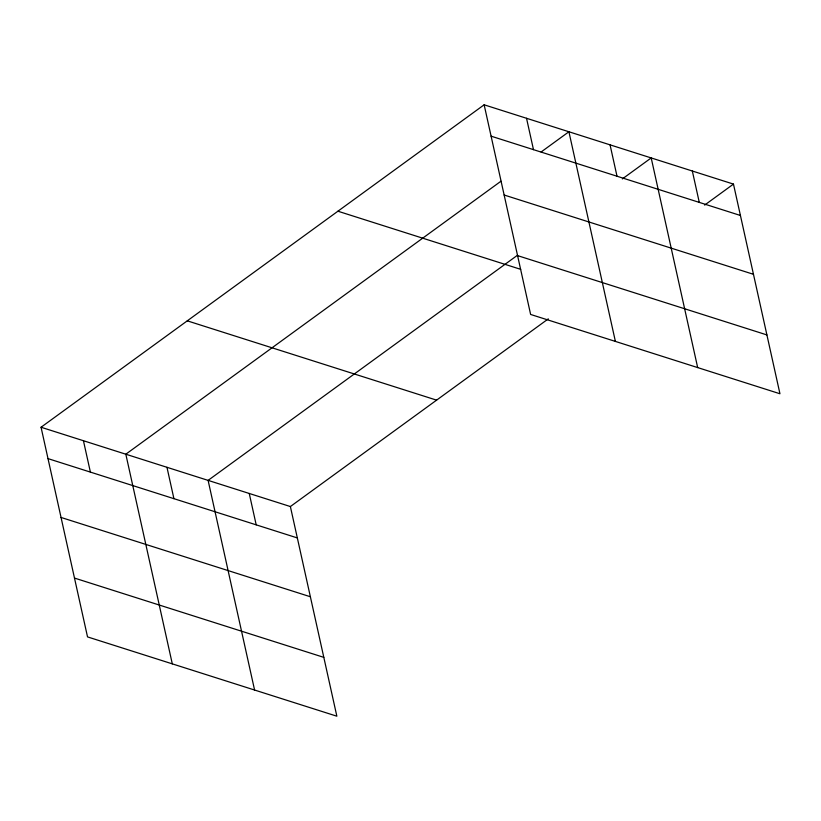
<?xml version="1.0" encoding="UTF-8"?>
<svg xmlns="http://www.w3.org/2000/svg" width="821" height="821" viewBox="0 0 821 821"><rect width="100%" height="100%" fill="white"/><g stroke="black" fill="none" stroke-linecap="round" stroke-linejoin="round"><path stroke-width="1.23" d="M41.05 427.248L290.377 506.547L336.856 716.199L87.529 636.901L41.05 427.248L484.144 104.801L733.471 184.099L779.95 393.752L530.623 314.453L484.144 104.801M500.954 181.225L125.818 454.208L172.297 663.861M541.111 151.998L568.912 131.76L615.391 341.413M517.333 255.352L208.103 480.377L254.582 690.03M622.359 178.916L651.197 157.93L697.676 367.582M290.377 506.547L548.305 318.856M704.644 205.086L733.471 184.099M491.091 136.173L740.429 215.482M504.135 195.008L753.473 274.306M517.579 255.618L766.906 334.927M337.924 211.213L520.699 269.339M187.27 320.837L436.598 400.145M48.008 458.621L297.335 537.929M61.052 517.456L310.379 596.754M74.485 578.066L323.813 657.364M692.329 171.014L699.287 202.397M610.054 144.845L617.012 176.228M526.528 118.286L533.486 149.658M249.245 493.462L256.193 524.835M166.961 467.293L173.919 498.665M83.434 440.733L90.392 472.106"/></g></svg>
